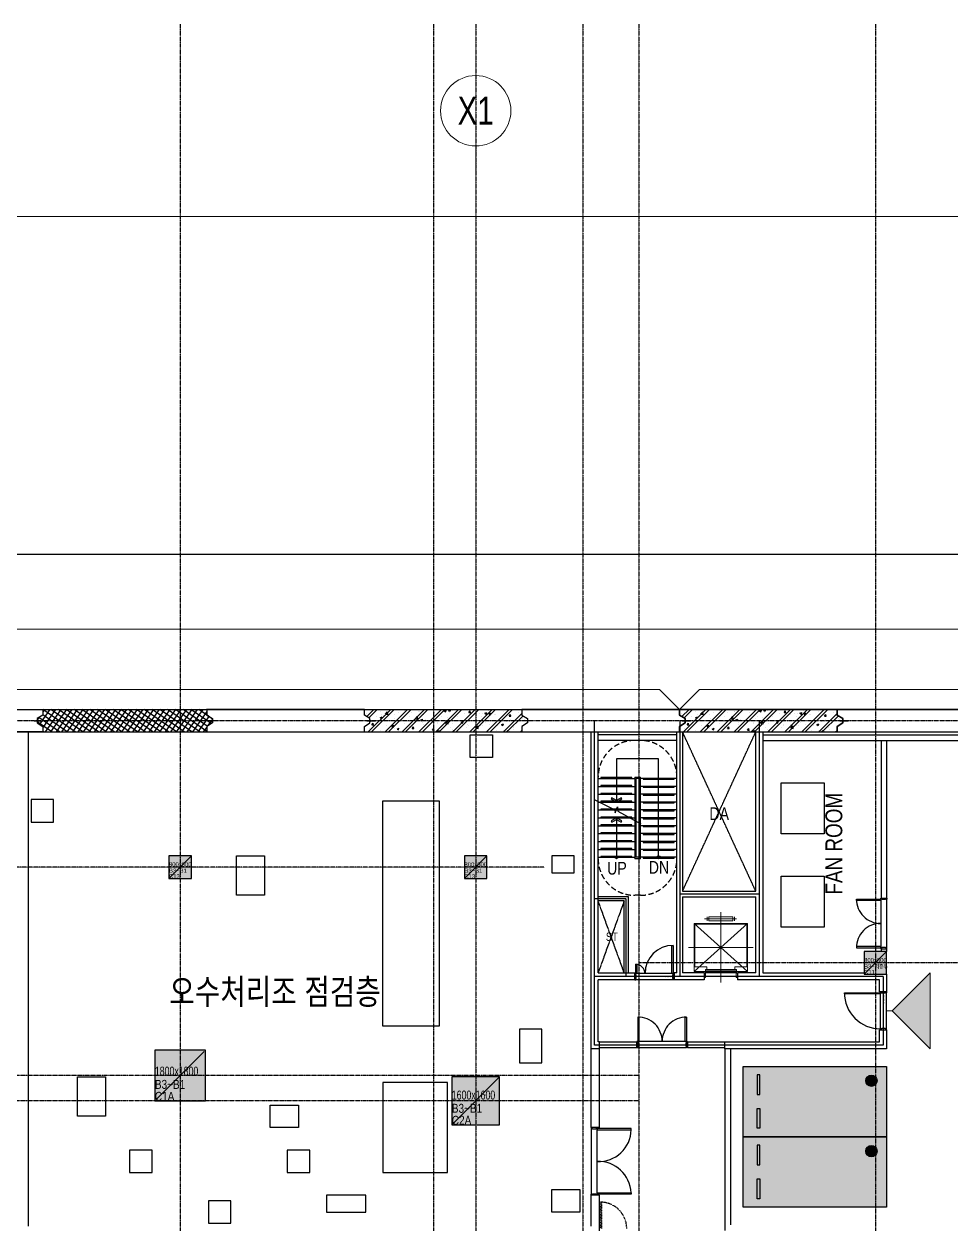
# Model space of a CAD drawing. Header units: millimetres. Extents: x -20379 to 476967, y -520228 to 220376.
# Drawn here: x 305194 to 338132, y -427895 to -385276 of the extents above; entities that cross this region are included whole.
import ezdxf
from ezdxf.enums import TextEntityAlignment as Align

# ---------------------------------------------------------------- set-up
doc = ezdxf.new("R2010")
doc.units = ezdxf.units.MM
doc.header["$MEASUREMENT"] = 0
for name, pattern in [('$0$X-CORE_B2F$0$CEN', [62, 60, -1, 0, -1]), ('$0$X-CORE_B2F$0$CENTER2', [1.125, 0.75, -0.125, 0.125, -0.125]), ('$0$X-CORE_B2F$0$DASHED', [3, 2, -1]), ('$0$X-CORE_B2F$0$HIDDEN', [9.525, 6.35, -3.175]), ('$0$X-F_EXIT_B2F$0$18$0$STYLE_19', [0.83328, 0.41656, -0.41672]), ('$0$X-GRID_B3~B1$0$CENTER2', [1.125, 0.75, -0.125, 0.125, -0.125]), ('$0$X-SITE$0$ACAD_ISO05W100', [33, 24, -3, 0, -3, 0, -3])]:
    doc.linetypes.add(name, pattern=pattern)
doc.layers.get('Defpoints').update_dxf_attribs({"color": 145, "lineweight": 9})
doc.layers.add('$0$NDC_S_HATCH MATERIAL', color=8, linetype='Continuous', lineweight=9)
doc.layers.add('$0$X-F_EXIT_B2F$0$X-F_EXIT_B2F$0$TEXT VN1', color=7, linetype='Continuous', lineweight=13)
for name, color, linetype in [('$0$X-COL-B2$0$A-254', 254, 'Continuous'), ('$0$X-COL-B2$0$A-COL', 2, 'Continuous'), ('$0$X-COL-B2$0$A-CON', 2, 'Continuous'), ('$0$X-COL-B2$0$A-DOOR', 4, 'Continuous'), ('$0$X-COL-B2$0$A-DOORF', 9, 'Continuous'), ('$0$X-COL-B2$0$A-ELE4', 8, 'Continuous'), ('$0$X-CORE_B2F$0$A-CEN2', 8, '$0$X-CORE_B2F$0$CENTER2'), ('$0$X-CORE_B2F$0$A-CON', 2, 'Continuous'), ('$0$X-CORE_B2F$0$A-DOOR', 4, 'Continuous'), ('$0$X-CORE_B2F$0$A-DOORF', 9, 'Continuous'), ('$0$X-CORE_B2F$0$A-ELE4', 8, 'Continuous'), ('$0$X-CORE_B2F$0$A-HR', 6, 'Continuous'), ('$0$X-CORE_B2F$0$A-OPEN1', 1, '$0$X-CORE_B2F$0$CEN'), ('$0$X-CORE_B2F$0$A-OPEN2', 9, '$0$X-CORE_B2F$0$DASHED'), ('$0$X-CORE_B2F$0$A-STR', 4, 'Continuous'), ('$0$X-CORE_B2F$0$A-SYM', 7, 'Continuous'), ('$0$X-CORE_B2F$0$A-WALB', 3, 'Continuous'), ('$0$X-CORE_B2F$0$A-WALD', 7, 'Continuous'), ('$0$X-DIAPHGRAM Wall PLAN$0$A-COL', 2, 'Continuous'), ('$0$X-DIAPHGRAM Wall PLAN$0$A-HAT', 9, 'Continuous'), ('$0$X-F_EXIT_B2F$0$A-FSD', 4, 'Continuous'), ('$0$X-F_EXIT_B2F$0$X-F_EXIT_B2F$0$F_exit', 3, 'Continuous'), ('$0$X-GRID_B3~B1$0$A-CEN1', 1, '$0$X-GRID_B3~B1$0$CENTER2'), ('$0$X-INT-B2$0$A-DOOR', 4, 'Continuous'), ('$0$X-INT-B2$0$A-DOORF', 9, 'Continuous'), ('$0$X-INT-B2$0$A-ELE4', 8, 'Continuous'), ('$0$X-INT-B2$0$A-ELES', 252, 'Continuous'), ('$0$X-INT-B2$0$A-PARK(\\M+3C8AE\\M+3C0E5)', 5, 'Continuous'), ('$0$X-INT-B2$0$A-WALB', 3, 'Continuous'), ('$0$X-SITE$0$A-SITE', 2, '$0$X-SITE$0$ACAD_ISO05W100')]:
    doc.layers.add(name, color=color, linetype=linetype)
doc.styles.add('$0$X-COL-B2$0$Hrtext', font='arial.ttf', dxfattribs={"width": 0.8})
doc.styles.add('$0$X-CORE_B2F$0$$0$X-PLAN$0$Standard', font='')
doc.styles.add('$0$X-CORE_B2F$0$Hrtext', font='arial.ttf', dxfattribs={"width": 0.8})
doc.styles.add('$0$X-CORE_B2F$0$X-CORE-HOTEL-1F$0$Hrtext', font='arial.ttf', dxfattribs={"width": 0.8})
doc.styles.add('$0$X-CORE_B2F$0$X-PLAN$0$Standard', font='')
doc.styles.add('$0$X-GRID_B3~B1$0$Heerim', font='', dxfattribs={"width": 0.8})
doc.styles.add('$0$X-INT-B2$0$Hrtext', font='arial.ttf', dxfattribs={"width": 0.8})
doc.styles.get('$0$X-CORE_B2F$0$$0$X-PLAN$0$Standard').set_extended_font_data('DotumChe')
doc.styles.get('$0$X-CORE_B2F$0$X-PLAN$0$Standard').set_extended_font_data('DotumChe')
doc.styles.get('$0$X-GRID_B3~B1$0$Heerim').set_extended_font_data('Dotum')

# ---------------------------------------------------------------- blocks, each defined once
blk = doc.blocks.new('$0$258')
at = {"layer": '$0$X-COL-B2$0$A-254'}
h = blk.add_hatch(color=256, dxfattribs=at)
h.dxf.hatch_style = 1
h.paths.add_polyline_path([(409447, -101530), (408647, -101530), (408647, -102330), (409447, -102330)])
h = blk.add_hatch(color=256, dxfattribs=at)
h.dxf.hatch_style = 1
h.paths.add_polyline_path([(419947, -101531), (419147, -101531), (419147, -102331), (419947, -102331)])
h = blk.add_hatch(color=256, dxfattribs=at)
h.dxf.hatch_style = 1
h.paths.add_polyline_path([(434147, -104931), (433347, -104931), (433347, -105731), (434147, -105731)])
h = blk.add_hatch(color=256, dxfattribs=at)
h.dxf.hatch_style = 1
h.paths.add_polyline_path([(409947, -108431), (408147, -108431), (408147, -110231), (409947, -110231)])
h = blk.add_hatch(color=256, dxfattribs=at)
h.dxf.hatch_style = 1
h.paths.add_polyline_path([(420397, -109381), (418697, -109381), (418697, -111081), (420397, -111081)])
at = {"layer": '$0$X-F_EXIT_B2F$0$X-F_EXIT_B2F$0$F_exit', "true_color": 0xb56bff}
h = blk.add_hatch(color=191, dxfattribs=at)
h.dxf.hatch_style = 1
h.paths.add_polyline_path([(434347, -107031), (435697, -105681), (435697, -108381)])
at = {"layer": '$0$X-INT-B2$0$A-PARK(\\M+3C8AE\\M+3C0E5)'}
h = blk.add_hatch(color=251, dxfattribs=at)
h.dxf.hatch_style = 1
edge = h.paths.add_edge_path()
edge.add_arc((433608, -109519), 200, 0, 360)
h = blk.add_hatch(color=251, dxfattribs=at)
h.dxf.hatch_style = 1
edge = h.paths.add_edge_path()
edge.add_arc((433608, -112019), 200, 0, 360)
h = blk.add_hatch(color=254)
h.dxf.hatch_style = 1
h.paths.add_polyline_path([(429047, -109006), (434147, -109006), (434147, -111506), (429047, -111506)])
h = blk.add_hatch(color=254)
h.dxf.hatch_style = 1
h.paths.add_polyline_path([(429047, -111506), (434147, -111506), (434147, -114006), (429047, -114006)])
at = {"layer": '$0$X-COL-B2$0$A-COL'}
for p, q in [((409447, -101530), (408647, -101530)), ((408647, -101530), (408647, -102330)), ((409447, -102330), (409447, -101530)), ((419947, -101531), (419147, -101531)), ((419147, -101531), (419147, -102331)), ((419947, -102331), (419947, -101531)), ((408647, -102330), (409447, -102330)), ((419147, -102331), (419947, -102331)), ((434147, -104931), (433347, -104931)), ((433347, -104931), (433347, -105731)), ((434147, -105731), (434147, -104931)), ((433347, -105731), (434147, -105731)), ((409947, -108431), (408147, -108431)), ((408147, -108431), (408147, -110231)), ((409947, -110231), (409947, -108431)), ((420397, -109381), (418697, -109381)), ((418697, -109381), (418697, -111081)), ((420397, -111081), (420397, -109381)), ((408147, -110231), (409947, -110231)), ((418697, -111081), (420397, -111081))]:
    blk.add_line(p, q, dxfattribs=at)
at = {"layer": '$0$X-COL-B2$0$A-CON', "ltscale": 10}
for p, q in [((335947, -96331), (513810, -96331)), ((336747, -97131), (513478, -97131)), ((403647, -97131), (403647, -114681)), ((423647, -111181), (423647, -108381)), ((423947, -111181), (423947, -108381)), ((423947, -111181), (423647, -111181)), ((423647, -114681), (423647, -113581)), ((423947, -113581), (423647, -113581)), ((423947, -114981), (423947, -113581))]:
    blk.add_line(p, q, dxfattribs=at)
at = {"layer": '$0$X-COL-B2$0$A-DOOR'}
for p, q in [((423647, -111181), (423647, -111216)), ((423867, -111181), (423647, -111181)), ((423647, -111216), (423697, -111216)), ((423697, -111216), (423697, -111231)), ((423697, -111231), (423817, -111231)), ((423817, -111231), (423817, -111216)), ((423817, -111216), (423867, -111216)), ((423867, -111216), (423867, -111181)), ((423867, -111216), (423867, -111261)), ((425067, -111216), (423867, -111216)), ((425067, -111261), (425067, -111216)), ((423867, -111261), (425067, -111261)), ((423647, -113581), (423647, -113546)), ((423647, -113546), (423697, -113546)), ((423867, -113581), (423647, -113581)), ((423697, -113546), (423697, -113531)), ((423697, -113531), (423817, -113531)), ((423817, -113531), (423817, -113546)), ((423817, -113546), (423867, -113546)), ((423867, -113546), (423867, -113501)), ((423867, -113501), (425067, -113501)), ((425067, -113546), (423867, -113546)), ((423867, -113546), (423867, -113581)), ((425067, -113501), (425067, -113546))]:
    blk.add_line(p, q, dxfattribs=at)
at = {"layer": '$0$X-COL-B2$0$A-DOORF'}
for centre, radius, start, end in [((423936, -111252), 1131, 266.4802, 359.5714), ((423899, -113548), 1168, 2.3347, 91.6137)]:
    blk.add_arc(centre, radius, start, end, dxfattribs=at)
at = {"layer": '$0$X-COL-B2$0$A-ELE4'}
for p, q in [((419347, -98031), (419347, -97231)), ((419347, -97231), (420147, -97231)), ((420147, -97231), (420147, -98031)), ((420147, -98031), (419347, -98031)), ((403747, -99531), (403747, -100331)), ((404547, -99531), (403747, -99531)), ((404547, -100331), (404547, -99531)), ((416247, -99581), (418247, -99581)), ((416247, -107581), (416247, -99581)), ((416247, -99581), (418247, -99581)), ((416247, -107581), (416247, -99581)), ((418247, -99581), (418247, -107581)), ((418247, -99581), (418247, -107581)), ((403747, -100331), (404547, -100331)), ((411047, -102931), (411047, -101531)), ((411047, -101531), (412047, -101531)), ((412047, -101531), (412047, -102931)), ((423047, -101531), (422247, -101531)), ((422247, -101531), (422247, -102131)), ((423047, -102131), (423047, -101531)), ((422247, -102131), (423047, -102131)), ((412047, -102931), (411047, -102931)), ((418247, -107581), (416247, -107581)), ((418247, -107581), (416247, -107581)), ((421897, -107681), (421097, -107681)), ((421097, -107681), (421097, -108881)), ((421897, -108881), (421897, -107681)), ((421097, -108881), (421897, -108881)), ((405397, -109381), (406397, -109381)), ((405397, -110781), (405397, -109381)), ((406397, -109381), (406397, -110781)), ((418547, -109581), (416247, -109581)), ((416247, -109581), (416247, -112781)), ((418547, -112781), (418547, -109581)), ((412247, -111181), (412247, -110381)), ((412247, -110381), (413247, -110381)), ((413247, -110381), (413247, -111181)), ((406397, -110781), (405397, -110781)), ((413247, -111181), (412247, -111181)), ((423647, -111216), (423647, -113546)), ((423867, -113546), (423867, -111216)), ((407247, -111981), (407247, -112781)), ((408047, -111981), (407247, -111981)), ((408047, -112781), (408047, -111981)), ((412847, -111981), (412847, -112781)), ((413647, -111981), (412847, -111981)), ((413647, -112781), (413647, -111981)), ((407247, -112781), (408047, -112781)), ((412847, -112781), (413647, -112781)), ((416247, -112781), (418547, -112781)), ((410047, -113781), (410047, -114581)), ((410847, -113781), (410047, -113781)), ((410847, -114581), (410847, -113781)), ((415647, -113581), (414247, -113581)), ((414247, -113581), (414247, -114181)), ((415647, -114181), (415647, -113581)), ((422247, -113381), (423247, -113381)), ((422247, -114181), (422247, -113381)), ((423247, -113381), (423247, -114181)), ((414247, -114181), (415647, -114181)), ((423247, -114181), (422247, -114181)), ((410047, -114581), (410847, -114581))]:
    blk.add_line(p, q, dxfattribs=at)
at = {"layer": '$0$X-CORE_B2F$0$A-CEN2'}
for p, q in [((423772, -108256), (423772, -96731)), ((426797, -96731), (426797, -105806)), ((429622, -96731), (429622, -105806)), ((424897, -103056), (423772, -103056)), ((424897, -105806), (424897, -103056)), ((426797, -102881), (429622, -102881)), ((423772, -105806), (434022, -105806)), ((434022, -105806), (434022, -108256)), ((434022, -108256), (423772, -108256))]:
    blk.add_line(p, q, dxfattribs=at)
at = {"layer": '$0$X-CORE_B2F$0$A-CON', "ltscale": 10}
for p, q in [((423647, -108381), (423647, -97131)), ((423897, -105681), (423897, -97131)), ((426697, -105681), (426697, -97131)), ((426897, -97131), (426897, -102781)), ((429497, -102781), (429497, -97131)), ((429747, -97131), (429747, -105681)), ((426897, -102781), (429497, -102781)), ((426897, -102981), (426897, -105681)), ((426897, -102981), (429497, -102981)), ((429497, -105681), (429497, -102981)), ((423897, -105681), (425197, -105681)), ((425197, -105931), (425197, -105681)), ((426697, -105681), (426597, -105681)), ((426597, -105931), (426597, -105681)), ((427664, -105681), (426897, -105681)), ((427664, -105681), (427664, -105931)), ((429497, -105681), (428847, -105681)), ((428847, -105681), (428847, -105931)), ((429747, -105681), (433347, -105681)), ((423897, -108131), (423897, -105931)), ((425197, -105931), (423897, -105931)), ((427664, -105931), (426597, -105931)), ((433897, -105931), (428847, -105931)), ((433897, -106356), (433897, -105931)), ((434147, -105731), (434147, -106356)), ((434147, -106356), (433897, -106356)), ((433897, -107706), (434147, -107706)), ((433897, -108131), (433897, -107706)), ((434147, -107706), (434147, -108381)), ((423947, -108131), (423897, -108131)), ((423947, -108381), (423947, -108131)), ((428397, -108381), (428397, -108131)), ((428397, -108131), (433897, -108131)), ((423947, -108381), (423647, -108381)), ((434147, -108381), (428397, -108381))]:
    blk.add_line(p, q, dxfattribs=at)
at = {"layer": '$0$X-CORE_B2F$0$A-DOOR'}
for p, q in [((426517, -105711), (426517, -104711)), ((426517, -104711), (426562, -104711)), ((426562, -104711), (426562, -105711)), ((425232, -105711), (425232, -105381)), ((425232, -105381), (425277, -105381)), ((425277, -105381), (425277, -105711)), ((425232, -105711), (425197, -105711)), ((425197, -105711), (425197, -105931)), ((425197, -105931), (425232, -105931)), ((425232, -105761), (425232, -105711)), ((425277, -105711), (425232, -105711)), ((425247, -105761), (425232, -105761)), ((425232, -105931), (425232, -105881)), ((425232, -105881), (425247, -105881)), ((425247, -105881), (425247, -105761)), ((426562, -105711), (426517, -105711)), ((426547, -105881), (426547, -105761)), ((426547, -105761), (426562, -105761)), ((426562, -105881), (426547, -105881)), ((426562, -105761), (426562, -105711)), ((426562, -105711), (426597, -105711)), ((426562, -105931), (426562, -105881)), ((426597, -105931), (426562, -105931)), ((426597, -105711), (426597, -105931)), ((432647, -106436), (432647, -106391)), ((432647, -106391), (433927, -106391)), ((433927, -106436), (432647, -106436)), ((433927, -106391), (433927, -106356)), ((433927, -106356), (434147, -106356)), ((433927, -106391), (433927, -106436)), ((433977, -106391), (433927, -106391)), ((433977, -106406), (433977, -106391)), ((434097, -106406), (433977, -106406)), ((434147, -106391), (434097, -106391)), ((434097, -106391), (434097, -106406)), ((434147, -106356), (434147, -106391)), ((433977, -107671), (433927, -107671)), ((433927, -107671), (433927, -107706)), ((433927, -107706), (434147, -107706)), ((434097, -107656), (433977, -107656)), ((433977, -107656), (433977, -107671)), ((434097, -107671), (434097, -107656)), ((434147, -107671), (434097, -107671)), ((434147, -107706), (434147, -107671))]:
    blk.add_line(p, q, dxfattribs=at)
at = {"layer": '$0$X-CORE_B2F$0$A-DOORF'}
for centre, radius, start, end in [((426562, -105711), 1000, 90, 180), ((425232, -105711), 330, 0, 90), ((433927, -106391), 1280, 180, 270.0107)]:
    blk.add_arc(centre, radius, start, end, dxfattribs=at)
at = {"layer": '$0$X-CORE_B2F$0$A-ELE4'}
for p, q in [((425097, -98751), (423997, -98751)), ((423997, -98751), (423997, -98781)), ((425097, -98781), (425097, -98751)), ((425497, -98781), (425497, -98811)), ((425497, -98811), (426597, -98811)), ((426597, -98811), (426597, -98781)), ((425097, -99031), (423997, -99031)), ((423997, -99031), (423997, -99061)), ((425097, -99061), (425097, -99031)), ((425497, -99061), (425497, -99091)), ((425497, -99091), (426597, -99091)), ((426597, -99091), (426597, -99061)), ((425097, -99311), (423997, -99311)), ((423997, -99311), (423997, -99341)), ((425097, -99591), (423997, -99591)), ((423997, -99591), (423997, -99621)), ((425097, -99341), (425097, -99311)), ((425097, -99621), (425097, -99591)), ((425497, -99341), (425497, -99371)), ((425497, -99371), (426597, -99371)), ((425497, -99621), (425497, -99651)), ((425497, -99651), (426597, -99651)), ((426597, -99371), (426597, -99341)), ((426597, -99651), (426597, -99621)), ((425097, -99871), (423997, -99871)), ((423997, -99871), (423997, -99901)), ((425097, -100151), (423997, -100151)), ((423997, -100151), (423997, -100181)), ((425097, -99901), (425097, -99871)), ((425097, -100181), (425097, -100151)), ((425497, -99901), (425497, -99931)), ((425497, -99931), (426597, -99931)), ((426597, -99931), (426597, -99901)), ((425097, -100431), (423997, -100431)), ((423997, -100431), (423997, -100461)), ((425097, -100461), (425097, -100431)), ((425497, -100181), (425497, -100211)), ((425497, -100211), (426597, -100211)), ((425497, -100461), (425497, -100491)), ((425497, -100491), (426597, -100491)), ((426597, -100211), (426597, -100181)), ((426597, -100491), (426597, -100461)), ((425097, -100711), (423997, -100711)), ((423997, -100711), (423997, -100741)), ((425097, -100991), (423997, -100991)), ((423997, -100991), (423997, -101021)), ((425097, -100741), (425097, -100711)), ((425097, -101021), (425097, -100991)), ((425497, -100741), (425497, -100771)), ((425497, -100771), (426597, -100771)), ((426597, -100771), (426597, -100741)), ((425097, -101271), (423997, -101271)), ((423997, -101271), (423997, -101301)), ((425097, -101301), (425097, -101271)), ((425497, -101021), (425497, -101051)), ((425497, -101051), (426597, -101051)), ((425497, -101301), (425497, -101331)), ((425497, -101331), (426597, -101331)), ((426597, -101051), (426597, -101021)), ((426597, -101331), (426597, -101301)), ((425097, -101551), (423997, -101551)), ((423997, -101551), (423997, -101581)), ((425097, -101581), (425097, -101551)), ((425497, -101581), (425497, -101611)), ((425497, -101611), (426597, -101611)), ((426597, -101611), (426597, -101581)), ((426562, -105711), (425232, -105711)), ((426562, -105931), (425232, -105931)), ((433927, -107671), (433927, -106391)), ((434147, -107671), (434147, -106391))]:
    blk.add_line(p, q, dxfattribs=at)
at = {"layer": '$0$X-CORE_B2F$0$A-HR'}
for p, q in [((425197, -98731), (425197, -101631)), ((425197, -98731), (425397, -98731)), ((425247, -101581), (425247, -98781)), ((425347, -98781), (425247, -98781)), ((425347, -98781), (425347, -101581)), ((425397, -101631), (425397, -98731)), ((425397, -101631), (425197, -101631)), ((425347, -101581), (425247, -101581))]:
    blk.add_line(p, q, dxfattribs=at)
at = {"layer": '$0$X-CORE_B2F$0$A-OPEN1'}
for p, q in [((424822, -105681), (423897, -103131)), ((424822, -103131), (423897, -105681))]:
    blk.add_line(p, q, dxfattribs=at)
at = {"layer": '$0$X-CORE_B2F$0$A-OPEN2'}
for p, q in [((426897, -102781), (429497, -97131)), ((429497, -102781), (426897, -97131))]:
    blk.add_line(p, q, dxfattribs=at)
at = {"layer": '$0$X-CORE_B2F$0$A-STR', "color": 8, "linetype": '$0$X-CORE_B2F$0$HIDDEN', "ltscale": 30}
for p, q in [((425397, -97431), (425197, -97431)), ((425397, -102931), (425197, -102931))]:
    blk.add_line(p, q, dxfattribs=at)
at = {"layer": '$0$X-CORE_B2F$0$A-STR'}
for p, q in [((423897, -98781), (425197, -98781)), ((426697, -98781), (425397, -98781)), ((423897, -99061), (425197, -99061)), ((426697, -99061), (425397, -99061)), ((423897, -99341), (425197, -99341)), ((423897, -99621), (425197, -99621)), ((426697, -99341), (425397, -99341)), ((426697, -99621), (425397, -99621)), ((423897, -99901), (425197, -99901)), ((426697, -99901), (425397, -99901)), ((423897, -100181), (425197, -100181)), ((423897, -100461), (425197, -100461)), ((426697, -100181), (425397, -100181)), ((426697, -100461), (425397, -100461)), ((423897, -100741), (425197, -100741)), ((426697, -100741), (425397, -100741)), ((423897, -101021), (425197, -101021)), ((423897, -101301), (425197, -101301)), ((426697, -101021), (425397, -101021)), ((426697, -101301), (425397, -101301)), ((423897, -101581), (425197, -101581)), ((426697, -101581), (425397, -101581))]:
    blk.add_line(p, q, dxfattribs=at)
at = {"layer": '$0$X-CORE_B2F$0$A-STR', "color": 8, "linetype": '$0$X-CORE_B2F$0$HIDDEN', "ltscale": 30}
for centre, start, end in [((425197, -98731), 90, 180), ((425397, -98731), 0, 90), ((425197, -101631), 180, 270), ((425397, -101631), 270, 0)]:
    blk.add_arc(centre, 1300, start, end, dxfattribs=at)
at = {"layer": '$0$X-CORE_B2F$0$A-SYM'}
for p, q in [((426047, -98081), (424547, -98081)), ((424547, -98081), (424547, -99621)), ((426047, -101581), (426047, -98081)), ((423750, -99524), (424489, -99891)), ((424379, -99468), (424355, -99510)), ((424355, -99510), (424547, -99621)), ((424547, -99565), (424379, -99468)), ((424715, -99468), (424547, -99565)), ((424547, -99621), (424739, -99510)), ((424739, -99510), (424715, -99468)), ((424489, -99891), (424505, -100007)), ((424505, -100007), (424588, -99794)), ((424588, -99794), (424598, -99942)), ((424598, -99942), (425417, -100389)), ((424547, -100181), (424355, -100292)), ((424355, -100292), (424379, -100333)), ((424379, -100333), (424547, -100236)), ((424739, -100292), (424547, -100181)), ((424547, -100181), (424547, -101581)), ((424547, -100236), (424715, -100333)), ((424715, -100333), (424739, -100292))]:
    blk.add_line(p, q, dxfattribs=at)
for centre in [(424547, -101581), (426047, -101581)]:
    blk.add_circle(centre, 50, dxfattribs=at)
at = {"layer": '$0$X-CORE_B2F$0$A-WALB'}
for p, q in [((426697, -97231), (423897, -97231)), ((426697, -97431), (423897, -97431))]:
    blk.add_line(p, q, dxfattribs=at)
at = {"layer": '$0$X-CORE_B2F$0$A-WALD', "ltscale": 10}
for p, q in [((424972, -102981), (423897, -102981)), ((424822, -103131), (423897, -103131)), ((424822, -105681), (424822, -103131)), ((424972, -105681), (424972, -102981))]:
    blk.add_line(p, q, dxfattribs=at)
at = {"layer": '$0$X-DIAPHGRAM Wall PLAN$0$A-COL'}
for p, q in [((335947, -96331), (513810, -96331)), ((336747, -97131), (513478, -97131))]:
    blk.add_line(p, q, dxfattribs=at)
at = {"layer": '$0$X-DIAPHGRAM Wall PLAN$0$A-COL', "ltscale": 0.01}
for p, q in [((398570, -96331), (404170, -96331)), ((404170, -96531), (403970, -96656)), ((403970, -96656), (403970, -96806)), ((404170, -96331), (404170, -96531)), ((415590, -96331), (409990, -96331)), ((409990, -96331), (409990, -96531)), ((409990, -96531), (410190, -96656)), ((410190, -96656), (410190, -96806)), ((415590, -96531), (415590, -96331)), ((415790, -96656), (415590, -96531)), ((415790, -96806), (415790, -96656)), ((426790, -96331), (421190, -96331)), ((421190, -96331), (421190, -96531)), ((421190, -96531), (421390, -96656)), ((421390, -96656), (421390, -96806)), ((426790, -96531), (426790, -96331)), ((432390, -96331), (426790, -96331)), ((426790, -96331), (426790, -96531)), ((426990, -96656), (426790, -96531)), ((426790, -96531), (426990, -96656)), ((426990, -96806), (426990, -96656)), ((426990, -96656), (426990, -96806)), ((432390, -96531), (432390, -96331)), ((437990, -96331), (432390, -96331)), ((432390, -96331), (432390, -96531)), ((432590, -96656), (432390, -96531)), ((432390, -96531), (432590, -96656)), ((432590, -96806), (432590, -96656)), ((432590, -96656), (432590, -96806)), ((404170, -97131), (398570, -97131)), ((403970, -96806), (404170, -96931)), ((404170, -96931), (404170, -97131)), ((410190, -96806), (409990, -96931)), ((409990, -96931), (409990, -97131)), ((409990, -97131), (415590, -97131)), ((415590, -96931), (415790, -96806)), ((415590, -97131), (415590, -96931)), ((421390, -96806), (421190, -96931)), ((421190, -96931), (421190, -97131)), ((421190, -97131), (426790, -97131)), ((426790, -96931), (426990, -96806)), ((426990, -96806), (426790, -96931)), ((426790, -97131), (426790, -96931)), ((426790, -96931), (426790, -97131)), ((426790, -97131), (432390, -97131)), ((432390, -96931), (432590, -96806)), ((432590, -96806), (432390, -96931)), ((432390, -97131), (432390, -96931)), ((432390, -96931), (432390, -97131)), ((432390, -97131), (437990, -97131))]:
    blk.add_line(p, q, dxfattribs=at)
at = {"layer": '$0$X-DIAPHGRAM Wall PLAN$0$A-COL', "ltscale": 50}
for p, q in [((403862, -96731), (404162, -96731)), ((410297, -96731), (409997, -96731)), ((415682, -96731), (415982, -96731)), ((421497, -96731), (421197, -96731)), ((427097, -96731), (426797, -96731)), ((426882, -96731), (427182, -96731)), ((432697, -96731), (432397, -96731)), ((432482, -96731), (432782, -96731))]:
    blk.add_line(p, q, dxfattribs=at)
for centre, start, end in [((403970, -96731), 0, 180), ((403970, -96731), 180, 0), ((410190, -96731), 360, 180), ((410190, -96731), 180, 360), ((415790, -96731), 0, 180), ((415790, -96731), 180, 0), ((421390, -96731), 360, 180), ((421390, -96731), 180, 360), ((426990, -96731), 0, 180), ((426990, -96731), 360, 180), ((426990, -96731), 180, 0), ((426990, -96731), 180, 360), ((432590, -96731), 0, 180), ((432590, -96731), 360, 180), ((432590, -96731), 180, 0), ((432590, -96731), 180, 360)]:
    blk.add_arc(centre, 20, start, end, dxfattribs=at)
at = {"layer": '$0$X-DIAPHGRAM Wall PLAN$0$A-HAT', "linetype": 'Continuous', "ltscale": 500}
for p, q in [((404022, -96623), (403970, -96698)), ((404759, -97131), (404028, -96619)), ((404420, -96331), (404052, -96857)), ((405312, -97131), (404170, -96331)), ((404614, -96331), (404170, -96966)), ((404226, -96331), (404170, -96412)), ((405036, -97131), (404170, -96524)), ((404808, -96331), (404248, -97131)), ((405002, -96331), (404441, -97131)), ((405589, -97131), (404447, -96331)), ((405195, -96331), (404635, -97131)), ((405866, -97131), (404723, -96331)), ((405389, -96331), (404829, -97131)), ((406143, -97131), (405000, -96331)), ((405583, -96331), (405023, -97131)), ((405777, -96331), (405217, -97131)), ((406419, -97131), (405277, -96331)), ((405971, -96331), (405410, -97131)), ((406696, -97131), (405554, -96331)), ((406164, -96331), (405604, -97131)), ((406358, -96331), (405798, -97131)), ((406973, -97131), (405830, -96331)), ((406552, -96331), (405992, -97131)), ((407250, -97131), (406107, -96331)), ((406746, -96331), (406186, -97131)), ((406940, -96331), (406379, -97131)), ((407526, -97131), (406384, -96331)), ((407133, -96331), (406573, -97131)), ((407803, -97131), (406661, -96331)), ((407327, -96331), (406767, -97131)), ((408080, -97131), (406937, -96331)), ((407521, -96331), (406961, -97131)), ((407715, -96331), (407155, -97131)), ((408357, -97131), (407214, -96331)), ((407909, -96331), (407348, -97131)), ((408634, -97131), (407491, -96331)), ((408102, -96331), (407542, -97131)), ((408296, -96331), (407736, -97131)), ((408910, -97131), (407768, -96331)), ((408490, -96331), (407930, -97131)), ((409187, -97131), (408045, -96331)), ((408684, -96331), (408124, -97131)), ((408878, -96331), (408317, -97131)), ((409464, -97131), (408321, -96331)), ((409071, -96331), (408511, -97131)), ((409741, -97131), (408598, -96331)), ((409265, -96331), (408705, -97131)), ((409990, -97111), (408875, -96331)), ((409459, -96331), (408899, -97131)), ((409653, -96331), (409093, -97131)), ((410000, -96924), (409152, -96331)), ((409847, -96331), (409286, -97131)), ((410146, -96833), (409428, -96331)), ((409990, -96403), (409480, -97131)), ((410062, -96576), (409674, -97131)), ((409990, -96530), (409705, -96331)), ((409990, -96336), (409982, -96331)), ((410190, -96670), (410002, -96539)), ((410190, -96671), (410022, -96910)), ((404482, -97131), (403970, -96772)), ((404205, -97131), (404170, -97106)), ((409990, -96957), (409868, -97131))]:
    blk.add_line(p, q, dxfattribs=at)
at = {"layer": '$0$X-DIAPHGRAM Wall PLAN$0$A-HAT', "linetype": 'Continuous'}
for p, q in [((415666, -96465), (415666, -96465)), ((415673, -96583), (415925, -96331)), ((415726, -97131), (416526, -96331)), ((415748, -96630), (416048, -96331)), ((415849, -97131), (416649, -96331)), ((415944, -96332), (415944, -96332)), ((416019, -96595), (416019, -96595)), ((416068, -96728), (416068, -96728)), ((416153, -96623), (416223, -96596)), ((416153, -96623), (416203, -96656)), ((416159, -96733), (416159, -96733)), ((416171, -96401), (416171, -96401)), ((416203, -96656), (416223, -96596)), ((416214, -96523), (416214, -96523)), ((416269, -96562), (416269, -96562)), ((416327, -97131), (417127, -96331)), ((416339, -96500), (416417, -96419)), ((416339, -96500), (416428, -96514)), ((416428, -96514), (416417, -96419)), ((416450, -97131), (417250, -96331)), ((416477, -96354), (416477, -96354)), ((416648, -96513), (416648, -96513)), ((416678, -96658), (416678, -96658)), ((416797, -96423), (416797, -96423)), ((416928, -97131), (417728, -96331)), ((417011, -96377), (417011, -96377)), ((417039, -96331), (417043, -96334)), ((417043, -96334), (417044, -96331)), ((417051, -97131), (417851, -96331)), ((417192, -96588), (417192, -96588)), ((417280, -96429), (417280, -96429)), ((417406, -96665), (417484, -96584)), ((417406, -96665), (417495, -96679)), ((417495, -96679), (417484, -96584)), ((417529, -97131), (418329, -96331)), ((417530, -96396), (417530, -96396)), ((417545, -96399), (417545, -96399)), ((417591, -96703), (417661, -96676)), ((417591, -96703), (417640, -96736)), ((417640, -96736), (417661, -96676)), ((417646, -96741), (417646, -96741)), ((417652, -97131), (418452, -96331)), ((417697, -96524), (417697, -96524)), ((417762, -96672), (417762, -96672)), ((417909, -96347), (417909, -96347)), ((418079, -96422), (418079, -96422)), ((418130, -97131), (418930, -96331)), ((418216, -96449), (418216, -96449)), ((418253, -97131), (419053, -96331)), ((418277, -96658), (418277, -96658)), ((418346, -96572), (418346, -96572)), ((418431, -96380), (418501, -96353)), ((418431, -96380), (418480, -96414)), ((418481, -96414), (418501, -96353)), ((418528, -96625), (418528, -96625)), ((418585, -96379), (418625, -96331)), ((418585, -96379), (418645, -96384)), ((418613, -96444), (418613, -96444)), ((418645, -96384), (418635, -96331)), ((418718, -96712), (418718, -96712)), ((418730, -96379), (418730, -96379)), ((418731, -97131), (419531, -96331)), ((418854, -97131), (419654, -96331)), ((418906, -96575), (418906, -96575)), ((418929, -96472), (418929, -96472)), ((418936, -96333), (418936, -96333)), ((419146, -96467), (419146, -96467)), ((419223, -96648), (419223, -96648)), ((419302, -96441), (419351, -96384)), ((419302, -96441), (419362, -96447)), ((419332, -97131), (420132, -96331)), ((419362, -96447), (419351, -96384)), ((419455, -97131), (420255, -96331)), ((419469, -96355), (419469, -96355)), ((419512, -96372), (419512, -96372)), ((419538, -96492), (419538, -96492)), ((419680, -96489), (419680, -96489)), ((419742, -96573), (419742, -96573)), ((419788, -96459), (419788, -96459)), ((419868, -96460), (419938, -96433)), ((419868, -96460), (419918, -96494)), ((419918, -96494), (419938, -96433)), ((419933, -97131), (420733, -96331)), ((420003, -96378), (420003, -96378)), ((420020, -96504), (420068, -96447)), ((420020, -96504), (420079, -96509)), ((420056, -97131), (420856, -96331)), ((420080, -96509), (420068, -96447)), ((420167, -96409), (420167, -96409)), ((420214, -96512), (420214, -96512)), ((420256, -96502), (420256, -96502)), ((420534, -97131), (421190, -96476)), ((420535, -96720), (420535, -96720)), ((420537, -96400), (420537, -96400)), ((420657, -97131), (421231, -96557)), ((420737, -96567), (420785, -96509)), ((420737, -96567), (420797, -96572)), ((420748, -96535), (420748, -96535)), ((420761, -96438), (420761, -96438)), ((420797, -96572), (420785, -96509)), ((420786, -96687), (420786, -96687)), ((421071, -96423), (421071, -96423)), ((421164, -96637), (421164, -96637)), ((421220, -96669), (421220, -96669)), ((421268, -96696), (421268, -96696)), ((426866, -96465), (426866, -96465)), ((426873, -96583), (427125, -96331)), ((426926, -97131), (427726, -96331)), ((426948, -96630), (427248, -96331)), ((427049, -97131), (427849, -96331)), ((427144, -96332), (427144, -96332)), ((427219, -96595), (427219, -96595)), ((427268, -96728), (427268, -96728)), ((427353, -96623), (427423, -96596)), ((427353, -96623), (427403, -96656)), ((427359, -96733), (427359, -96733)), ((427371, -96401), (427371, -96401)), ((427403, -96656), (427423, -96596)), ((427414, -96523), (427414, -96523)), ((427469, -96562), (427469, -96562)), ((427527, -97131), (428327, -96331)), ((427539, -96500), (427617, -96419)), ((427539, -96500), (427628, -96514)), ((427628, -96514), (427617, -96419)), ((427650, -97131), (428450, -96331)), ((427677, -96354), (427677, -96354)), ((427848, -96513), (427848, -96513)), ((427878, -96658), (427878, -96658)), ((427997, -96423), (427997, -96423)), ((428128, -97131), (428928, -96331)), ((428211, -96377), (428211, -96377)), ((428239, -96331), (428243, -96334)), ((428243, -96334), (428244, -96331)), ((428251, -97131), (429051, -96331)), ((428392, -96588), (428392, -96588)), ((428480, -96429), (428480, -96429)), ((428606, -96665), (428684, -96584)), ((428606, -96665), (428695, -96679)), ((428695, -96679), (428684, -96584)), ((428729, -97131), (429529, -96331)), ((428730, -96396), (428730, -96396)), ((428745, -96399), (428745, -96399)), ((428791, -96703), (428861, -96676)), ((428791, -96703), (428840, -96736)), ((428840, -96736), (428861, -96676)), ((428846, -96741), (428846, -96741)), ((428852, -97131), (429652, -96331)), ((428897, -96524), (428897, -96524)), ((428962, -96672), (428962, -96672)), ((429109, -96347), (429109, -96347)), ((429279, -96422), (429279, -96422)), ((429330, -97131), (430130, -96331)), ((429416, -96449), (429416, -96449)), ((429453, -97131), (430253, -96331)), ((429477, -96658), (429477, -96658)), ((429546, -96572), (429546, -96572)), ((429631, -96380), (429701, -96353)), ((429631, -96380), (429680, -96414)), ((429681, -96414), (429701, -96353)), ((429728, -96625), (429728, -96625)), ((429785, -96379), (429825, -96331)), ((429785, -96379), (429845, -96384)), ((429813, -96444), (429813, -96444)), ((429845, -96384), (429835, -96331)), ((429918, -96712), (429918, -96712)), ((429930, -96379), (429930, -96379)), ((429931, -97131), (430731, -96331)), ((430054, -97131), (430854, -96331)), ((430106, -96575), (430106, -96575)), ((430129, -96472), (430129, -96472)), ((430136, -96333), (430136, -96333)), ((430346, -96467), (430346, -96467)), ((430423, -96648), (430423, -96648)), ((430502, -96441), (430551, -96384)), ((430502, -96441), (430562, -96447)), ((430532, -97131), (431332, -96331)), ((430562, -96447), (430551, -96384)), ((430655, -97131), (431455, -96331)), ((430669, -96355), (430669, -96355)), ((430712, -96372), (430712, -96372)), ((430738, -96492), (430738, -96492)), ((430880, -96489), (430880, -96489)), ((430942, -96573), (430942, -96573)), ((430988, -96459), (430988, -96459)), ((431068, -96460), (431138, -96433)), ((431068, -96460), (431118, -96494)), ((431118, -96494), (431138, -96433)), ((431133, -97131), (431933, -96331)), ((431203, -96378), (431203, -96378)), ((431220, -96504), (431268, -96447)), ((431220, -96504), (431279, -96509)), ((431256, -97131), (432056, -96331)), ((431280, -96509), (431268, -96447)), ((431367, -96409), (431367, -96409)), ((431414, -96512), (431414, -96512)), ((431456, -96502), (431456, -96502)), ((431734, -97131), (432390, -96476)), ((431735, -96720), (431735, -96720)), ((431737, -96400), (431737, -96400)), ((431857, -97131), (432431, -96557)), ((431937, -96567), (431985, -96509)), ((431937, -96567), (431997, -96572)), ((431948, -96535), (431948, -96535)), ((431961, -96438), (431961, -96438)), ((431997, -96572), (431985, -96509)), ((431986, -96687), (431986, -96687)), ((432271, -96423), (432271, -96423)), ((432364, -96637), (432364, -96637)), ((432420, -96669), (432420, -96669)), ((432468, -96696), (432468, -96696)), ((415642, -97130), (415642, -97130)), ((415756, -96990), (415756, -96990)), ((415855, -96880), (415903, -96822)), ((415855, -96880), (415915, -96885)), ((415915, -96885), (415903, -96822)), ((416006, -96957), (416006, -96957)), ((416013, -96973), (416013, -96973)), ((416147, -97066), (416147, -97066)), ((416385, -96907), (416385, -96907)), ((416572, -96942), (416620, -96885)), ((416572, -96942), (416632, -96948)), ((416596, -96873), (416596, -96873)), ((416601, -96751), (416601, -96751)), ((416632, -96948), (416620, -96885)), ((416666, -96991), (416666, -96991)), ((416750, -97025), (416820, -96998)), ((416750, -97025), (416800, -97059)), ((416800, -97059), (416820, -96998)), ((417017, -96824), (417017, -96824)), ((417135, -96773), (417135, -96773)), ((417179, -96773), (417179, -96773)), ((417180, -96921), (417180, -96921)), ((417267, -96791), (417267, -96791)), ((417289, -97005), (417338, -96948)), ((417289, -97005), (417349, -97010)), ((417349, -97011), (417338, -96948)), ((417669, -96796), (417669, -96796)), ((417685, -96857), (417685, -96857)), ((418007, -97068), (418055, -97011)), ((418007, -97068), (418066, -97073)), ((418014, -97052), (418014, -97052)), ((418067, -97073), (418055, -97011)), ((418187, -97105), (418257, -97078)), ((418187, -97105), (418225, -97131)), ((418192, -97115), (418192, -97115)), ((418203, -96818), (418203, -96818)), ((418204, -96782), (418204, -96782)), ((418240, -97131), (418258, -97079)), ((418265, -97019), (418265, -97019)), ((418474, -96831), (418551, -96750)), ((418474, -96831), (418562, -96845)), ((418563, -96845), (418551, -96750)), ((418643, -96969), (418643, -96969)), ((418705, -97044), (418705, -97044)), ((418724, -97131), (418772, -97073)), ((418724, -97131), (418724, -97131)), ((418737, -96841), (418737, -96841)), ((418783, -97131), (418772, -97073)), ((418888, -97069), (418888, -97069)), ((419028, -96783), (419098, -96756)), ((419028, -96783), (419077, -96816)), ((419077, -96816), (419098, -96756)), ((419211, -96980), (419211, -96980)), ((419270, -96863), (419270, -96863)), ((419275, -96886), (419275, -96886)), ((419471, -96969), (419471, -96969)), ((419525, -96853), (419525, -96853)), ((419541, -96996), (419619, -96915)), ((419541, -96996), (419630, -97010)), ((419630, -97010), (419619, -96915)), ((419730, -96905), (419730, -96905)), ((419804, -96886), (419804, -96886)), ((419904, -96803), (419904, -96803)), ((420054, -96869), (420054, -96869)), ((420243, -96835), (420243, -96835)), ((420272, -97115), (420272, -97115)), ((420293, -97088), (420293, -97088)), ((420338, -96909), (420338, -96909)), ((420465, -96863), (420535, -96836)), ((420465, -96863), (420515, -96896)), ((420515, -96896), (420535, -96836)), ((420523, -97082), (420523, -97082)), ((420637, -96769), (420637, -96769)), ((420638, -97131), (420686, -97081)), ((420692, -97131), (420686, -97081)), ((420736, -97104), (420736, -97104)), ((420749, -96771), (420749, -96771)), ((420872, -96931), (420872, -96931)), ((420877, -96988), (420877, -96988)), ((420901, -97032), (420901, -97032)), ((421135, -97131), (421190, -97077)), ((426842, -97130), (426842, -97130)), ((426956, -96990), (426956, -96990)), ((427055, -96880), (427103, -96822)), ((427055, -96880), (427115, -96885)), ((427115, -96885), (427103, -96822)), ((427206, -96957), (427206, -96957)), ((427213, -96973), (427213, -96973)), ((427347, -97066), (427347, -97066)), ((427585, -96907), (427585, -96907)), ((427772, -96942), (427820, -96885)), ((427772, -96942), (427832, -96948)), ((427796, -96873), (427796, -96873)), ((427801, -96751), (427801, -96751)), ((427832, -96948), (427820, -96885)), ((427866, -96991), (427866, -96991)), ((427950, -97025), (428020, -96998)), ((427950, -97025), (428000, -97059)), ((428000, -97059), (428020, -96998)), ((428217, -96824), (428217, -96824)), ((428335, -96773), (428335, -96773)), ((428379, -96773), (428379, -96773)), ((428380, -96921), (428380, -96921)), ((428467, -96791), (428467, -96791)), ((428489, -97005), (428538, -96948)), ((428489, -97005), (428549, -97010)), ((428549, -97011), (428538, -96948)), ((428869, -96796), (428869, -96796)), ((428885, -96857), (428885, -96857)), ((429207, -97068), (429255, -97011)), ((429207, -97068), (429266, -97073)), ((429214, -97052), (429214, -97052)), ((429267, -97073), (429255, -97011)), ((429387, -97105), (429457, -97078)), ((429387, -97105), (429425, -97131)), ((429392, -97115), (429392, -97115)), ((429403, -96818), (429403, -96818)), ((429404, -96782), (429404, -96782)), ((429440, -97131), (429458, -97079)), ((429465, -97019), (429465, -97019)), ((429674, -96831), (429751, -96750)), ((429674, -96831), (429762, -96845)), ((429763, -96845), (429751, -96750)), ((429843, -96969), (429843, -96969)), ((429905, -97044), (429905, -97044)), ((429924, -97131), (429972, -97073)), ((429924, -97131), (429924, -97131)), ((429937, -96841), (429937, -96841)), ((429983, -97131), (429972, -97073)), ((430088, -97069), (430088, -97069)), ((430228, -96783), (430298, -96756)), ((430228, -96783), (430277, -96816)), ((430277, -96816), (430298, -96756)), ((430411, -96980), (430411, -96980)), ((430470, -96863), (430470, -96863)), ((430475, -96886), (430475, -96886)), ((430671, -96969), (430671, -96969)), ((430725, -96853), (430725, -96853)), ((430741, -96996), (430819, -96915)), ((430741, -96996), (430830, -97010)), ((430830, -97010), (430819, -96915)), ((430930, -96905), (430930, -96905)), ((431004, -96886), (431004, -96886)), ((431104, -96803), (431104, -96803)), ((431254, -96869), (431254, -96869)), ((431443, -96835), (431443, -96835)), ((431472, -97115), (431472, -97115)), ((431493, -97088), (431493, -97088)), ((431538, -96909), (431538, -96909)), ((431665, -96863), (431735, -96836)), ((431665, -96863), (431715, -96896)), ((431715, -96896), (431735, -96836)), ((431723, -97082), (431723, -97082)), ((431837, -96769), (431837, -96769)), ((431838, -97131), (431886, -97081)), ((431892, -97131), (431886, -97081)), ((431936, -97104), (431936, -97104)), ((431949, -96771), (431949, -96771)), ((432072, -96931), (432072, -96931)), ((432077, -96988), (432077, -96988)), ((432101, -97032), (432101, -97032)), ((432335, -97131), (432390, -97077))]:
    blk.add_line(p, q, dxfattribs=at)
at = {"layer": '$0$X-F_EXIT_B2F$0$A-FSD', "linetype": '$0$X-F_EXIT_B2F$0$18$0$STYLE_19'}
for p, q in [((424027, -113831), (423982, -113831)), ((423982, -113831), (423982, -114761)), ((424027, -114761), (424027, -113831))]:
    blk.add_line(p, q, dxfattribs=at)
blk.add_arc((423982, -114761), 930, 360, 90, dxfattribs=at)
at = {"layer": '$0$X-F_EXIT_B2F$0$X-F_EXIT_B2F$0$TEXT VN1'}
for p, q in [((434347, -107031), (435697, -105681)), ((435697, -105681), (435697, -108381)), ((435697, -108381), (434347, -107031))]:
    blk.add_line(p, q, dxfattribs=at)
at = {"layer": '$0$X-GRID_B3~B1$0$A-CEN1', "ltscale": 10}
for p, q in [((409047, -71986), (409047, -206938)), ((418047, -71986), (418047, -206938)), ((419547, -71986), (419547, -158431)), ((423347, -71986), (423347, -158431)), ((425347, -71986), (425347, -206938)), ((433747, -71986), (433747, -206938)), ((565437, -96731), (324908, -96731)), ((421995, -101931), (342780, -101931)), ((565437, -105331), (425347, -105331)), ((425347, -109331), (324908, -109331)), ((425347, -110231), (324908, -110231))]:
    blk.add_line(p, q, dxfattribs=at)
at = {"layer": '$0$X-INT-B2$0$A-DOOR'}
for p, q in [((433072, -103111), (433072, -103066)), ((433072, -103066), (433937, -103066)), ((433937, -103111), (433072, -103111)), ((433937, -103066), (433937, -103031)), ((433937, -103031), (434157, -103031)), ((433937, -103066), (433937, -103111)), ((433987, -103066), (433937, -103066)), ((433987, -103081), (433987, -103066)), ((434107, -103081), (433987, -103081)), ((434157, -103066), (434107, -103066)), ((434107, -103066), (434107, -103081)), ((434157, -103031), (434157, -103066)), ((433937, -104751), (433072, -104751)), ((433072, -104751), (433072, -104796)), ((433072, -104796), (433937, -104796)), ((433937, -104796), (433937, -104751)), ((433987, -104796), (433937, -104796)), ((433937, -104796), (433937, -104831)), ((433937, -104831), (434157, -104831)), ((434107, -104781), (433987, -104781)), ((433987, -104781), (433987, -104796)), ((434107, -104796), (434107, -104781)), ((434157, -104796), (434107, -104796)), ((434157, -104831), (434157, -104796)), ((425352, -107256), (425307, -107256)), ((425307, -107256), (425307, -108121)), ((425352, -108121), (425352, -107256)), ((426992, -108121), (426992, -107256)), ((426992, -107256), (427037, -107256)), ((427037, -107256), (427037, -108121)), ((425307, -108121), (425272, -108121)), ((425272, -108121), (425272, -108341)), ((425307, -108171), (425307, -108121)), ((425307, -108121), (425352, -108121)), ((425322, -108171), (425307, -108171)), ((425322, -108291), (425322, -108171)), ((427037, -108121), (426992, -108121)), ((427022, -108291), (427022, -108171)), ((427022, -108171), (427037, -108171)), ((427037, -108171), (427037, -108121)), ((427037, -108121), (427072, -108121)), ((427072, -108121), (427072, -108341)), ((425272, -108341), (425307, -108341)), ((425307, -108341), (425307, -108291)), ((425307, -108291), (425322, -108291)), ((427037, -108291), (427022, -108291)), ((427037, -108341), (427037, -108291)), ((427072, -108341), (427037, -108341))]:
    blk.add_line(p, q, dxfattribs=at)
at = {"layer": '$0$X-INT-B2$0$A-DOORF'}
for centre, start, end in [((433936, -103066), 179.9893, 270.0107), ((433936, -104796), 89.9893, 180.0107), ((425307, -108121), 359.9893, 90.0107), ((427036, -108121), 89.9893, 180.0107)]:
    blk.add_arc(centre, 865, start, end, dxfattribs=at)
at = {"layer": '$0$X-INT-B2$0$A-ELE4'}
for p, q in [((433937, -103066), (433937, -104796)), ((434157, -104796), (434157, -103066)), ((427037, -108121), (425307, -108121)), ((425307, -108341), (427037, -108341))]:
    blk.add_line(p, q, dxfattribs=at)
at = {"layer": '$0$X-INT-B2$0$A-ELES', "linetype": 'Continuous'}
for p, q in [((430397, -100747), (430397, -98931)), ((430397, -98931), (431932, -98931)), ((431932, -98931), (431932, -100747)), ((431932, -100747), (430397, -100747)), ((430397, -104063), (430397, -102247)), ((430397, -102247), (431932, -102247)), ((431932, -102247), (431932, -104063)), ((431932, -104063), (430397, -104063))]:
    blk.add_line(p, q, dxfattribs=at)
at = {"layer": '$0$X-INT-B2$0$A-PARK(\\M+3C8AE\\M+3C0E5)'}
for p, q in [((429047, -109006), (434147, -109006)), ((429047, -111506), (429047, -109006)), ((434147, -109006), (434147, -111506)), ((429647, -109306), (429547, -109306)), ((429547, -109306), (429547, -110006)), ((429647, -110006), (429647, -109306)), ((429547, -110006), (429647, -110006)), ((429547, -110506), (429647, -110506)), ((429547, -111206), (429547, -110506)), ((429647, -110506), (429647, -111206)), ((429647, -111206), (429547, -111206)), ((434147, -111506), (429047, -111506)), ((429047, -111506), (434147, -111506)), ((429047, -114006), (429047, -111506)), ((434147, -111506), (434147, -114006)), ((429647, -111806), (429547, -111806)), ((429547, -111806), (429547, -112506)), ((429647, -112506), (429647, -111806)), ((429547, -112506), (429647, -112506)), ((429547, -113006), (429647, -113006)), ((429547, -113706), (429547, -113006)), ((429647, -113006), (429647, -113706)), ((429647, -113706), (429547, -113706)), ((434147, -114006), (429047, -114006))]:
    blk.add_line(p, q, dxfattribs=at)
for centre in [(433608, -109519), (433608, -112019)]:
    blk.add_circle(centre, 200, dxfattribs=at)
at = {"layer": '$0$X-INT-B2$0$A-WALB', "ltscale": 10}
for p, q in [((429747, -97231), (513437, -97231)), ((429747, -97431), (513354, -97431)), ((433947, -97431), (433947, -103031)), ((434147, -97431), (434147, -103031)), ((433947, -103031), (434147, -103031)), ((433947, -104831), (433947, -104931)), ((433947, -104831), (434147, -104831)), ((434147, -104831), (434147, -104931)), ((423947, -108131), (425272, -108131)), ((425272, -108331), (425272, -108131)), ((427072, -108131), (428397, -108131)), ((427072, -108331), (427072, -108131)), ((423947, -108331), (425272, -108331)), ((427072, -108331), (428397, -108331)), ((428397, -108381), (428397, -114831)), ((428597, -108381), (428597, -114631))]:
    blk.add_line(p, q, dxfattribs=at)
at = {"layer": '$0$X-SITE$0$A-SITE'}
blk.add_line((526389, -90828), (333547, -90831), dxfattribs=at)
for q in [(419547, -77318), (419547, -76818)]:
    blk.add_line((419547, -76318), q)
at = {"color": 0}
for p, q in [((428257, -104783), (428257, -103533)), ((427312, -103933), (429202, -103933)), ((429202, -103933), (427312, -105633)), ((427312, -103933), (429202, -105633)), ((427312, -105633), (427312, -103933)), ((427337, -105476), (427337, -103958)), ((427337, -103958), (429177, -103958)), ((428807, -103768), (427672, -103768)), ((427772, -103693), (427772, -103843)), ((427832, -103693), (427832, -103843)), ((428682, -103693), (427832, -103693)), ((427832, -103843), (428682, -103843)), ((428682, -103843), (428682, -103693)), ((428742, -103843), (428742, -103693)), ((429177, -103958), (429177, -105476)), ((429202, -103933), (429202, -105633)), ((428257, -104783), (427112, -104783)), ((428257, -104783), (429402, -104783)), ((428257, -104783), (428257, -106033)), ((427757, -105633), (427312, -105633)), ((427757, -105476), (427337, -105476)), ((427697, -105646), (428817, -105646)), ((427697, -105686), (427697, -105646)), ((428817, -105686), (427697, -105686)), ((428807, -105571), (427717, -105571)), ((427717, -105571), (427717, -105611)), ((427717, -105611), (428807, -105611)), ((427747, -105561), (427757, -105561)), ((427747, -105621), (427757, -105621)), ((427757, -105561), (427757, -105476)), ((427757, -105621), (427757, -105633)), ((428257, -105571), (428257, -105611)), ((428257, -105646), (428257, -105686)), ((429177, -105476), (428757, -105476)), ((428757, -105476), (428757, -105561)), ((428757, -105561), (428767, -105561)), ((428757, -105633), (428757, -105621)), ((428757, -105621), (428767, -105621)), ((428767, -105621), (428757, -105621)), ((429202, -105633), (428757, -105633)), ((428807, -105611), (428807, -105571)), ((428817, -105646), (428817, -105686)), ((427667, -105731), (427667, -105706)), ((427667, -105846), (427667, -105821)), ((427672, -105701), (427712, -105701)), ((427672, -105851), (427712, -105851)), ((427717, -105846), (427717, -105706)), ((428797, -105846), (428797, -105706)), ((428842, -105701), (428802, -105701)), ((428842, -105851), (428802, -105851)), ((428847, -105731), (428847, -105706)), ((428847, -105846), (428847, -105821))]:
    blk.add_line(p, q, dxfattribs=at)
blk.add_circle((419547, -75068), 1250)
for centre, start, end in [((427672, -105706), 90, 180), ((427672, -105846), 180, 270), ((427712, -105706), 0, 90.0005), ((427712, -105846), 270, 360), ((428802, -105706), 89.9995, 180), ((428802, -105846), 180, 270), ((428842, -105706), 0, 90), ((428842, -105846), 270, 0)]:
    blk.add_arc(centre, 5, start, end, dxfattribs=at)
at = {"layer": 'Defpoints'}
for p, q in [((335847, -78818), (554247, -78818)), ((451307, -93481), (325307, -93481)), ((427497, -95624), (426790, -96331)), ((514092, -95624), (427497, -95624)), ((409447, -101530), (408647, -102330)), ((419947, -101531), (419147, -102331)), ((434147, -104931), (433347, -105731)), ((434347, -107031), (434147, -107031)), ((409897, -108481), (408197, -110181)), ((420397, -109381), (418697, -111081))]:
    blk.add_line(p, q, dxfattribs=at)
at = {"layer": 'Defpoints', "color": 30}
for p, q in [((426082, -95624), (335239, -95624)), ((426790, -96331), (426082, -95624))]:
    blk.add_line(p, q, dxfattribs=at)
at = {"style": '$0$X-GRID_B3~B1$0$Heerim', "width": 0.8}
for p in [(336345, -75064), (371545, -75064), (419545, -75064), (470745, -75064), (553745, -75064)]:
    blk.add_attdef('NO', text='', height=1000, dxfattribs=at).set_placement(p, align=Align.MIDDLE_CENTER)
for p in [(573015, -105332), (573015, -115032), (573015, -121932), (573015, -130632), (573015, -139932)]:
    blk.add_attdef('NO', text='', height=1000, rotation=90, dxfattribs=at).set_placement(p, align=Align.MIDDLE_CENTER)
at = {"layer": 'Defpoints', "style": '$0$X-INT-B2$0$Hrtext', "width": 0.8}
blk.add_text('FAN ROOM', height=600, rotation=90, dxfattribs=at).set_placement((432271, -101099), align=Align.MIDDLE_CENTER)
at = {"layer": 'Defpoints', "width": 0.8}
for s, height, style, p in [('DA', 450, '$0$X-CORE_B2F$0$Hrtext', (428197, -100031)), ('UP', 450, '$0$X-CORE_B2F$0$Hrtext', (424564, -101970)), ('DN', 450, '$0$X-CORE_B2F$0$Hrtext', (426057, -101938)), ('ST', 300, '$0$X-CORE_B2F$0$X-CORE-HOTEL-1F$0$Hrtext', (424385, -104403)), ('\\M+3BFC0\\M+3BCF6\\M+3C3B3\\M+3B8AE\\M+3C1B6 \\M+3C1A1\\M+3B0CB\\M+3C3FE', 900, '$0$X-INT-B2$0$Hrtext', (412417, -106356))]:
    blk.add_text(s, height=height, dxfattribs=dict(at, style=style)).set_placement(p, align=Align.MIDDLE_CENTER)
at = {"layer": 'Defpoints', "style": '$0$X-COL-B2$0$Hrtext'}
for s, height, width, p in [('800x800', 150, 0.8, (408647, -101908)), ('800x800', 150, 0.8, (419147, -101909)), ('B3~B1', 150, 0.8, (408647, -102130)), ('B3~B1', 150, 0.8, (419147, -102131)), ('800x800', 150, 0.8, (433347, -105309)), ('B3~저층부', 150, 0.8, (433347, -105531)), ('1800x1800', 318.8, 0.7, (408147, -109335)), ('B3~B1', 318.8, 0.8, (408147, -109806)), ('1600x1600', 318.8, 0.7, (418697, -110185)), ('B3~B1', 318.8, 0.8, (418697, -110656))]:
    blk.add_text(s, height=height, dxfattribs=dict(at, width=width)).set_placement(p)
at = {"layer": 'Defpoints', "color": 6, "style": '$0$X-COL-B2$0$Hrtext', "width": 0.8}
for s, height, p in [('C13', 150, (408647, -102330)), ('C13', 150, (419147, -102331)), ('C11', 150, (433347, -105731)), ('C1A', 318.8, (408147, -110231)), ('C2A', 318.8, (418697, -111081))]:
    blk.add_text(s, height=height, dxfattribs=at).set_placement(p)
at = {"layer": 'Defpoints', "linetype": 'Continuous', "text_generation_flag": 6}
for s, rotation, style, p in [('FSD-1300', 180, '$0$X-CORE_B2F$0$$0$X-PLAN$0$Standard', (426345, -105827)), ('SD-1350-220', 270, '$0$X-CORE_B2F$0$X-PLAN$0$Standard', (434043, -106607))]:
    blk.add_text(s, height=37.5, rotation=rotation, dxfattribs=dict(at, style=style)).set_placement(p, align=Align.MIDDLE)

msp = doc.modelspace()

# ---------------------------------------------------------------- block references
at = {"layer": '$0$NDC_S_HATCH MATERIAL'}
ref = msp.add_blockref('$0$258', (-98302, -313290), dxfattribs=at)
ref.add_attrib('NO', 'X1', dxfattribs={"layer": '0', "height": 1000, "style": '$0$X-GRID_B3~B1$0$Heerim', "width": 0.8}).set_placement((321243, -388353), align=Align.MIDDLE_CENTER)

doc.saveas('drawing.dxf')
